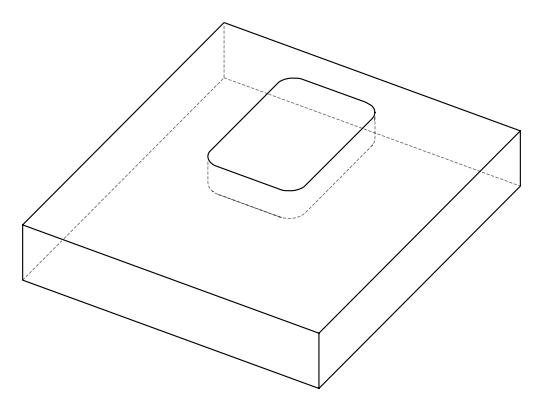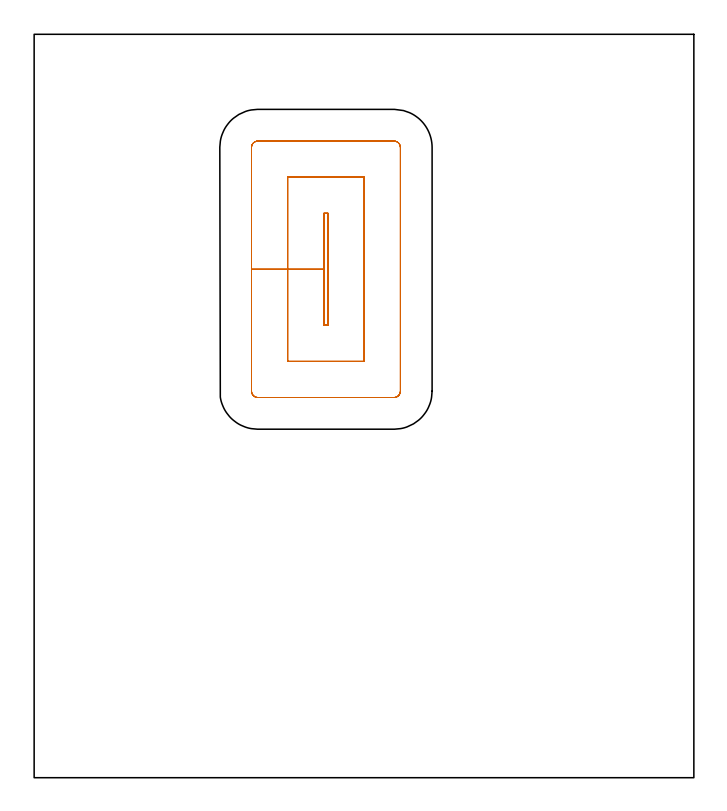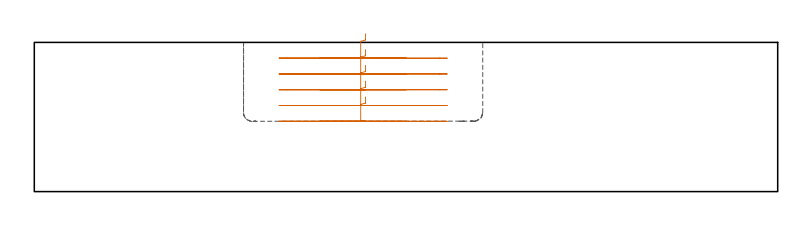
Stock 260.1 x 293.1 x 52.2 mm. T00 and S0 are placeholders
(PLAN: 1 operations, 0 tool changes, 7.1 min)
(1 MILL_RECTANGULAR_POCKET | POCKET_RECTANGULAR_STRAIGHT | NXT0201_007 | Follow Part, ap 6.25, ae 75% | 7.1 min | 285144 mm3)
(TOOL NXT0201_007 | ENDMILL 25mm [R216.25-25050GCK54P 1620] | D25 R3 FL54 Z5)
(OP 1 MILL_RECTANGULAR_POCKET)
G17 G21 G94 G90
T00 M6
G54
G17 G0 G90 X115.9 Y214.453 S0 M3
G43 Z62.2 H1
Z55.2
G94 G1 Y222.5 Z53.044 F250.
X114.2 Z52.588
Y200.45 Z46.68
Y178.4 F500.
X115.9
Y222.5
X114.2
Y200.45
X99.95
Y164.15
X130.15
Y236.75
X99.95
Y200.45
X85.7
Y152.4
G3 X88.2 Y149.9 R2.5
G1 X141.9
G3 X144.4 Y152.4 R2.5
G1 Y248.5
G3 X141.9 Y251. R2.5
G1 X88.2
G3 X85.7 Y248.5 R2.5
G1 Y200.45
Y199.45
G0 X115.9 Y214.453 Z49.68
G1 Y222.5 Z47.524 F250.
X114.2 Z47.068
Y200.45 Z41.16
Y178.4 F500.
X115.9
Y222.5
X114.2
Y200.45
X99.95
Y164.15
X130.15
Y236.75
X99.95
Y200.45
X85.7
Y152.4
G3 X88.2 Y149.9 R2.5
G1 X141.9
G3 X144.4 Y152.4 R2.5
G1 Y248.5
G3 X141.9 Y251. R2.5
G1 X88.2
G3 X85.7 Y248.5 R2.5
G1 Y200.45
Y199.45
G0 X115.9 Y214.453 Z44.16
G1 Y222.5 Z42.004 F250.
X114.2 Z41.548
Y200.45 Z35.64
Y178.4 F500.
X115.9
Y222.5
X114.2
Y200.45
X99.95
Y164.15
X130.15
Y236.75
X99.95
Y200.45
X85.7
Y152.4
G3 X88.2 Y149.9 R2.5
G1 X141.9
G3 X144.4 Y152.4 R2.5
G1 Y248.5
G3 X141.9 Y251. R2.5
G1 X88.2
G3 X85.7 Y248.5 R2.5
G1 Y200.45
Y199.45
G0 X115.9 Y214.453 Z38.64
G1 Y222.5 Z36.484 F250.
X114.2 Z36.028
Y200.45 Z30.12
Y178.4 F500.
X115.9
Y222.5
X114.2
Y200.45
X99.95
Y164.15
X130.15
Y236.75
X99.95
Y200.45
X85.7
Y152.4
G3 X88.2 Y149.9 R2.5
G1 X141.9
G3 X144.4 Y152.4 R2.5
G1 Y248.5
G3 X141.9 Y251. R2.5
G1 X88.2
G3 X85.7 Y248.5 R2.5
G1 Y200.45
Y199.45
G0 X115.9 Y214.453 Z33.12
G1 Y222.5 Z30.964 F250.
X114.2 Z30.508
Y200.45 Z24.6
Y178.4 F500.
X115.9
Y222.5
X114.2
Y200.45
X99.95
Y164.15
X130.15
Y236.75
X99.95
Y200.45
X85.7
Y152.4
G3 X88.2 Y149.9 R2.5
G1 X141.9
G3 X144.4 Y152.4 R2.5
G1 Y248.5
G3 X141.9 Y251. R2.5
G1 X88.2
G3 X85.7 Y248.5 R2.5
G1 Y200.45
Y199.45
G0 Z62.2
M5
M2
